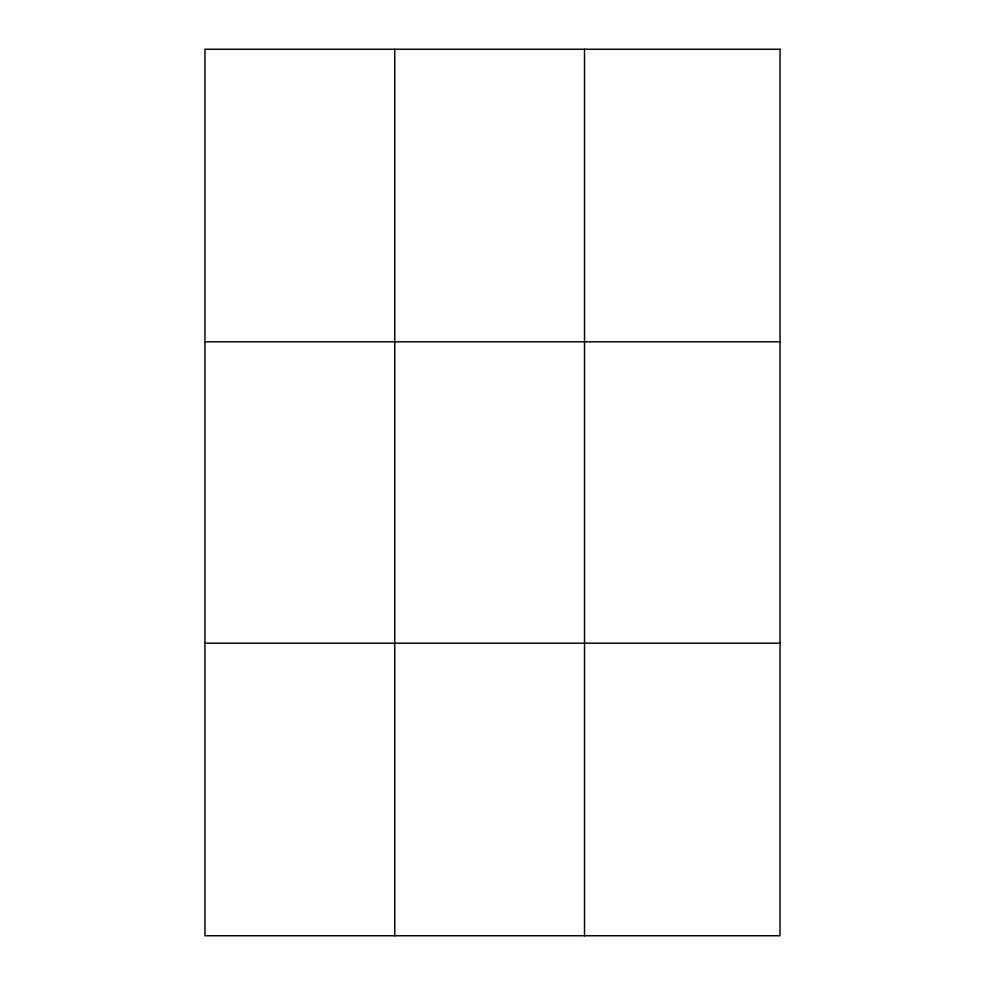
<?xml version="1.0" encoding="UTF-8"?>
<svg xmlns="http://www.w3.org/2000/svg" width="985" height="985" viewBox="0 0 985 985"><rect width="100%" height="100%" fill="white"/><g stroke="black" fill="none" stroke-linecap="round" stroke-linejoin="round"><path stroke-width="1.48" d="M394.739 49.25L394.739 935.75M584.511 49.25L584.511 935.75M204.966 341.795L780.034 341.795M204.966 643.205L780.034 643.205M780.034 49.25L780.034 935.75L204.966 935.75L204.966 49.25L780.034 49.25"/></g></svg>
